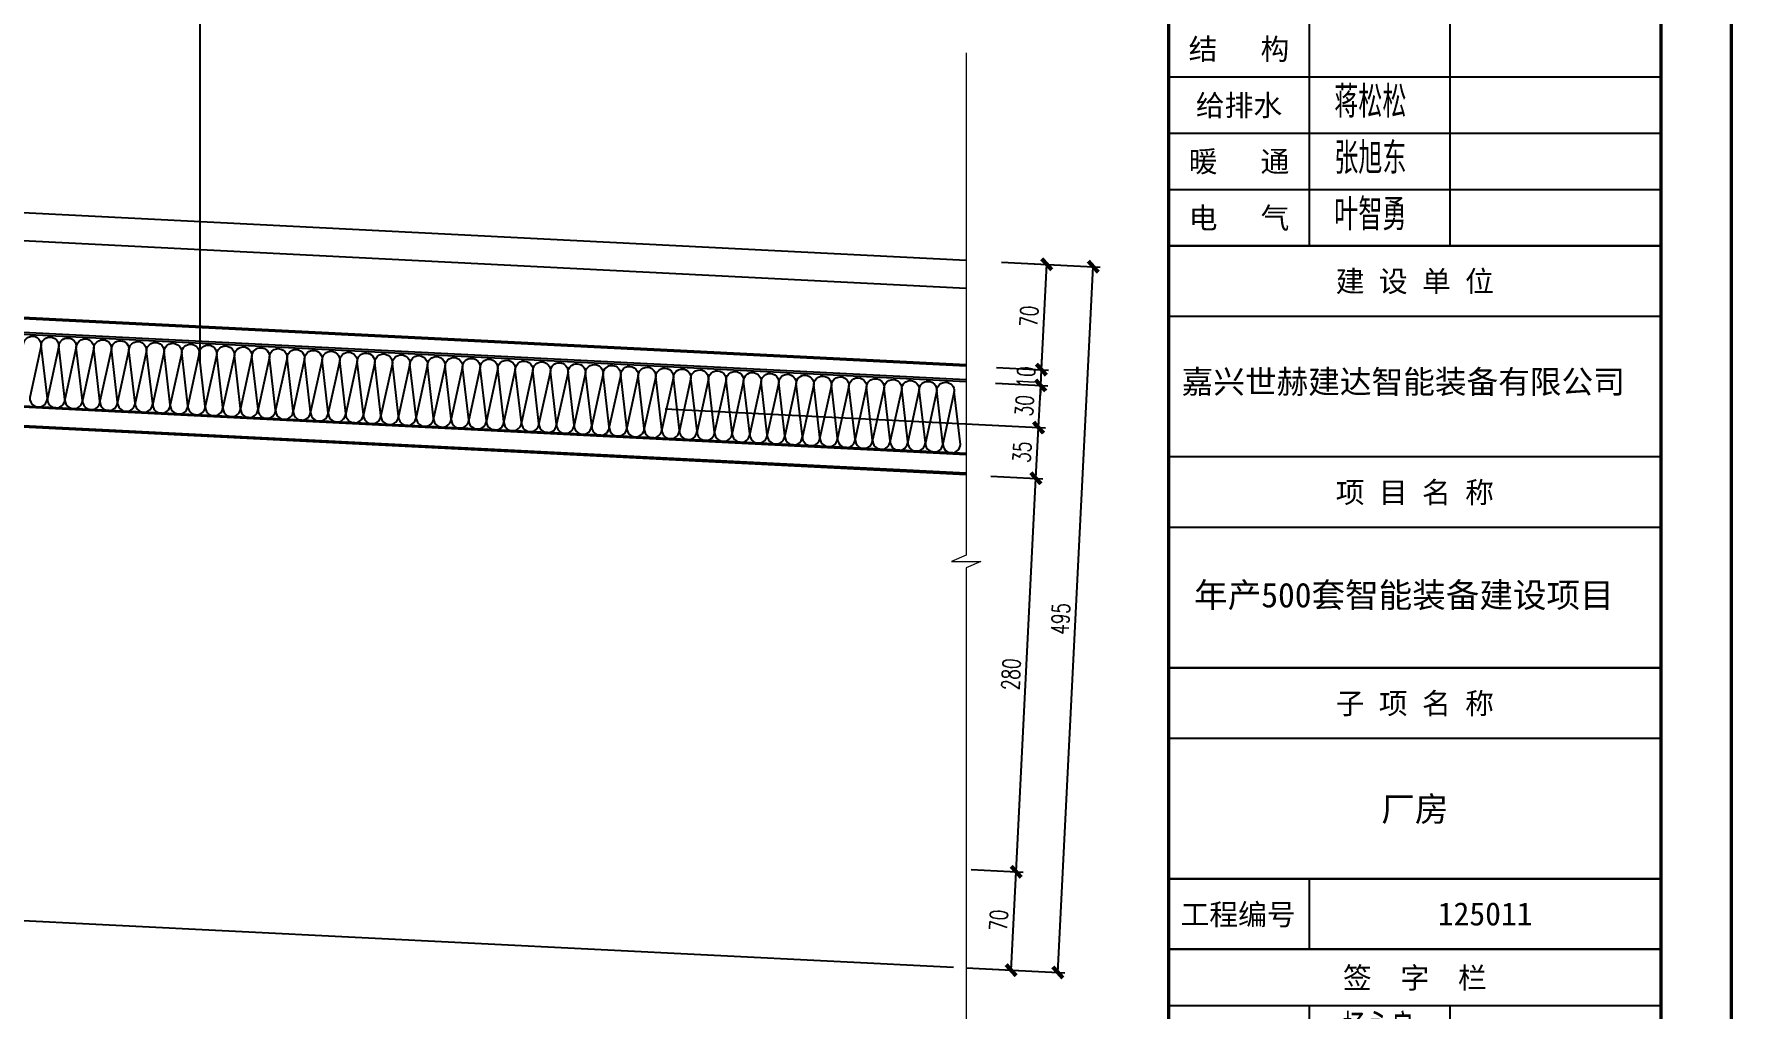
# Model space of a CAD drawing. Extents: x -599358 to 2865263, y -1062760 to 486533.
# Drawn here: x 120856 to 122064, y -727744 to -727051 of the extents above; entities that cross this region are included whole.
import ezdxf
from ezdxf.enums import TextEntityAlignment as Align

# ---------------------------------------------------------------- set-up
doc = ezdxf.new("R2010")
doc.units = 0
for name, color, linetype in [('0-cxFrame', 155, 'Continuous'), ('A-AXIS-DP', 126, 'Continuous'), ('BWM', 8, 'Continuous'), ('DIM', 173, 'Continuous'), ('qianming', 155, 'Continuous'), ('SEAMLOK75 - SHEET', 6, 'Continuous')]:
    doc.layers.add(name, color=color, linetype=linetype)
doc.layers.add('0-cxText', color=131, linetype='Continuous', lineweight=25)
doc.layers.add('文字标注引出线', color=7, linetype='Continuous', lineweight=15)
doc.styles.add('BZHZ', font='bzxw', dxfattribs={"width": 0.8, "bigfont": 'bzhz'})
doc.styles.add('cx_biaoti', font='')
doc.styles.add('cx_tuming', font='simhei.ttf')
doc.styles.add('cx_tuqian1', font='宋体.shx')
doc.styles.add('DHTEXT-1', font='romans.shx', dxfattribs={"width": 0.7, "bigfont": 'chinese.shx'})
doc.styles.add('黑体', font='simhei.ttf')
doc.styles.get('cx_biaoti').set_extended_font_data('SimSun')
doc.dimstyles.new('ZN5', dxfattribs={"dimscale": 5, "dimtxt": 2.5, "dimasz": 1.5, "dimexe": 1, "dimexo": 2, "dimgap": 0.9, "dimtad": 1, "dimdec": 0, "dimdsep": 46, "dimtxsty": 'DHTEXT-1', "dimblk": 'ARCHTICK', "dimcen": 2.5, "dimclrd": 173, "dimclre": 173, "dimclrt": 7, "dimazin": 2, "dimtfac": 1, "dimtix": 1, "dimtmove": 2, "dimatfit": 3, "dimfxl": 0, "dimarcsym": 0})

# ---------------------------------------------------------------- blocks, each defined once
blk = doc.blocks.new('_ArchTick')
at = {"color": 0, "linetype": 'ByBlock', "const_width": 0.4}
blk.add_lwpolyline([(-0.5, -0.5), (0.5, 0.5)], dxfattribs=at)
blk = doc.blocks.new('*D1820')
at = {"layer": 'Defpoints', "color": 0, "ltscale": 50, "transparency": 16777216}
for p in [(121526, -727364.9), (121568, -727367), (121511.9, -727644.5)]:
    blk.add_point(p, dxfattribs=at)
at = {"layer": 'DIM', "color": 173, "linetype": 'ByBlock', "lineweight": -2, "ltscale": 50, "transparency": 16777216}
for p, q in [((121536, -727365.4), (121573, -727367.3)), ((121554, -727646.7), (121568, -727367)), ((121521.9, -727645), (121559, -727646.9))]:
    blk.add_line(p, q, dxfattribs=at)
at = {"layer": 'DIM', "color": 173, "lineweight": -2, "ltscale": 50, "transparency": 16777216, "xscale": 7.500000000000001, "yscale": 7.500000000000001, "zscale": 7.500000000000001}
for p, rotation in [((121568, -727367), 87.11962244710072), ((121554, -727646.7), 267.1196224471007)]:
    blk.add_blockref('_ArchTick', p, dxfattribs=dict(at, rotation=rotation))
at = {"layer": 'DIM', "color": 7, "ltscale": 50, "transparency": 16777216, "insert": (121550.3, -727506.3), "char_height": 12.5, "attachment_point": 5, "rotation": 87.1196, "style": 'DHTEXT-1'}
blk.add_mtext('280', dxfattribs=at)
blk = doc.blocks.new('*D1821')
at = {"layer": 'Defpoints', "color": 0, "ltscale": 50, "transparency": 16777216}
for p in [(121294.4, -727317.1), (121569.9, -727331), (121526, -727364.9)]:
    blk.add_point(p, dxfattribs=at)
at = {"layer": 'DIM', "color": 173, "linetype": 'ByBlock', "lineweight": -2, "ltscale": 50, "transparency": 16777216}
for p, q in [((121304.4, -727317.6), (121574.8, -727331.2)), ((121568, -727367), (121569.9, -727331)), ((121536, -727365.4), (121573, -727367.3))]:
    blk.add_line(p, q, dxfattribs=at)
at = {"layer": 'DIM', "color": 173, "lineweight": -2, "ltscale": 50, "transparency": 16777216, "xscale": 7.5, "yscale": 7.5, "zscale": 7.5}
for p, rotation in [((121569.9, -727331), 87.11962244716284), ((121568, -727367), 267.1196224471628)]:
    blk.add_blockref('_ArchTick', p, dxfattribs=dict(at, rotation=rotation))
at = {"layer": 'DIM', "color": 7, "ltscale": 50, "transparency": 16777216, "insert": (121558.2, -727348.4), "char_height": 12.5, "attachment_point": 5, "rotation": 87.1196, "style": 'DHTEXT-1'}
blk.add_mtext('35', dxfattribs=at)
blk = doc.blocks.new('*D1822')
at = {"layer": 'Defpoints', "color": 0, "ltscale": 50, "transparency": 16777216}
for p in [(121529.3, -727298.9), (121571.4, -727301), (121294.4, -727317.1)]:
    blk.add_point(p, dxfattribs=at)
at = {"layer": 'DIM', "color": 173, "linetype": 'ByBlock', "lineweight": -2, "ltscale": 50, "transparency": 16777216}
for p, q in [((121539.3, -727299.4), (121576.4, -727301.2)), ((121569.9, -727331), (121571.4, -727301)), ((121304.4, -727317.6), (121574.8, -727331.2))]:
    blk.add_line(p, q, dxfattribs=at)
at = {"layer": 'DIM', "color": 173, "lineweight": -2, "ltscale": 50, "transparency": 16777216, "xscale": 7.5, "yscale": 7.5, "zscale": 7.5}
for p, rotation in [((121571.4, -727301), 87.11962244716284), ((121569.9, -727331), 267.1196224471628)]:
    blk.add_blockref('_ArchTick', p, dxfattribs=dict(at, rotation=rotation))
at = {"layer": 'DIM', "color": 7, "ltscale": 50, "transparency": 16777216, "insert": (121559.9, -727315.4), "char_height": 12.5, "attachment_point": 5, "rotation": 87.1196, "style": 'DHTEXT-1'}
blk.add_mtext('30', dxfattribs=at)
blk = doc.blocks.new('*D1823')
at = {"layer": 'Defpoints', "color": 0, "ltscale": 50, "transparency": 16777216}
for p in [(121529.9, -727287.7, 0), (121571.9, -727289.8), (121529.3, -727298.9)]:
    blk.add_point(p, dxfattribs=at)
at = {"layer": 'DIM', "color": 173, "linetype": 'ByBlock', "lineweight": -2, "ltscale": 50, "transparency": 16777216}
for p, q in [((121539.9, -727288.2), (121576.9, -727290.1)), ((121571.4, -727301), (121571.9, -727289.8)), ((121571.9, -727289.8), (121572.3, -727282.3)), ((121539.3, -727299.4), (121576.4, -727301.2)), ((121571.4, -727301), (121571, -727308.5))]:
    blk.add_line(p, q, dxfattribs=at)
at = {"layer": 'DIM', "color": 173, "lineweight": -2, "ltscale": 50, "transparency": 16777216, "xscale": 7.5, "yscale": 7.5, "zscale": 7.5}
for p, rotation in [((121571.9, -727289.8), 267.1196224471628), ((121571.4, -727301), 87.11962244716284)]:
    blk.add_blockref('_ArchTick', p, dxfattribs=dict(at, rotation=rotation))
at = {"layer": 'DIM', "color": 7, "ltscale": 50, "transparency": 16777216, "insert": (121560.9, -727294.9), "char_height": 12.5, "attachment_point": 5, "rotation": 87.1196, "style": 'DHTEXT-1'}
blk.add_mtext('10', dxfattribs=at)
blk = doc.blocks.new('*D1824')
at = {"layer": 'Defpoints', "color": 0, "ltscale": 50, "transparency": 16777216}
for p in [(121533.6, -727212.8, 0), (121575.7, -727214.9), (121529.9, -727287.7, 0)]:
    blk.add_point(p, dxfattribs=at)
at = {"layer": 'DIM', "color": 173, "linetype": 'ByBlock', "lineweight": -2, "ltscale": 50, "transparency": 16777216}
for p, q in [((121543.6, -727213.3), (121580.7, -727215.2)), ((121571.9, -727289.8), (121575.7, -727214.9)), ((121539.9, -727288.2), (121576.9, -727290.1))]:
    blk.add_line(p, q, dxfattribs=at)
at = {"layer": 'DIM', "color": 173, "lineweight": -2, "ltscale": 50, "transparency": 16777216, "xscale": 7.5, "yscale": 7.5, "zscale": 7.5}
for p, rotation in [((121575.7, -727214.9), 87.11962244716284), ((121571.9, -727289.8), 267.1196224471628)]:
    blk.add_blockref('_ArchTick', p, dxfattribs=dict(at, rotation=rotation))
at = {"layer": 'DIM', "color": 7, "ltscale": 50, "transparency": 16777216, "insert": (121563.1, -727251.8), "char_height": 12.5, "attachment_point": 5, "rotation": 87.1196, "style": 'DHTEXT-1'}
blk.add_mtext('70', dxfattribs=at)
blk = doc.blocks.new('*D1825')
at = {"layer": 'Defpoints', "color": 0, "ltscale": 50, "transparency": 16777216}
for p in [(121533.6, -727212.8, 0), (121608.8, -727216.6), (121508.4, -727714.5)]:
    blk.add_point(p, dxfattribs=at)
at = {"layer": 'DIM', "color": 173, "linetype": 'ByBlock', "lineweight": -2, "ltscale": 50, "transparency": 16777216}
for p, q in [((121543.6, -727213.3), (121613.8, -727216.9)), ((121583.6, -727718.2), (121608.8, -727216.6)), ((121518.4, -727715), (121588.6, -727718.5))]:
    blk.add_line(p, q, dxfattribs=at)
at = {"layer": 'DIM', "color": 173, "lineweight": -2, "ltscale": 50, "transparency": 16777216, "xscale": 7.5, "yscale": 7.5, "zscale": 7.5}
for p, rotation in [((121608.8, -727216.6), 87.11962244709885), ((121583.6, -727718.2), 267.1196224470988)]:
    blk.add_blockref('_ArchTick', p, dxfattribs=dict(at, rotation=rotation))
at = {"layer": 'DIM', "color": 7, "ltscale": 50, "transparency": 16777216, "insert": (121585.5, -727466.9), "char_height": 12.5, "attachment_point": 5, "rotation": 87.1196, "style": 'DHTEXT-1'}
blk.add_mtext('495', dxfattribs=at)
blk = doc.blocks.new('*D1826')
at = {"layer": 'Defpoints', "color": 0, "ltscale": 50, "transparency": 16777216}
for p in [(121511.9, -727644.5), (121554, -727646.7), (121508.4, -727714.5)]:
    blk.add_point(p, dxfattribs=at)
at = {"layer": 'DIM', "color": 173, "linetype": 'ByBlock', "lineweight": -2, "ltscale": 50, "transparency": 16777216}
for p, q in [((121521.9, -727645), (121559, -727646.9)), ((121550.4, -727716.6), (121554, -727646.7)), ((121518.4, -727715), (121555.4, -727716.8))]:
    blk.add_line(p, q, dxfattribs=at)
at = {"layer": 'DIM', "color": 173, "lineweight": -2, "ltscale": 50, "transparency": 16777216, "xscale": 7.499999999999999, "yscale": 7.499999999999999, "zscale": 7.499999999999999}
for p, rotation in [((121554, -727646.7), 87.1196224470918), ((121550.4, -727716.6), 267.1196224470918)]:
    blk.add_blockref('_ArchTick', p, dxfattribs=dict(at, rotation=rotation))
at = {"layer": 'DIM', "color": 7, "ltscale": 50, "transparency": 16777216, "insert": (121541.5, -727681.1), "char_height": 12.5, "attachment_point": 5, "rotation": 87.1196, "style": 'DHTEXT-1'}
blk.add_mtext('70', dxfattribs=at)
blk = doc.blocks.new('zjcx_lan_huiqian(Dragon)')
for p, q in [((-7000, -800), (0, -800)), ((-5000, -800), (-5000, -4800)), ((-3000, -800), (-3000, -4800)), ((-7000, -1600), (0, -1600)), ((-7000, -2400), (0, -2400)), ((-7000, -3200), (0, -3200)), ((-7000, -4000), (0, -4000))]:
    blk.add_line(p, q)
at = {"const_width": 30}
blk.add_lwpolyline([(-7000, 0), (0, 0)], dxfattribs=at)
blk.add_lwpolyline([(-7000, 0), (0, 0), (0, -4800), (-7000, -4800)], close=True, dxfattribs=at)
at = {"style": 'cx_biaoti'}
for s, p in [('会  签  栏', (-3500, -400)), ('建   筑', (-6000, -1200)), ('结   构', (-6000, -2000)), ('给排水', (-6000, -2800)), ('暖   通', (-6000, -3600)), ('电   气', (-6000, -4400))]:
    blk.add_text(s, height=300, dxfattribs=at).set_placement(p, align=Align.MIDDLE)
blk = doc.blocks.new('T-汇签(Dragon)')
at = {"layer": '0-cxFrame'}
blk.add_blockref('zjcx_lan_huiqian(Dragon)', (0, 0), dxfattribs=at)
at = {"layer": 'qianming', "style": 'BZHZ', "width": 0.8}
for s, p in [('黄岩峰', (-4132, -1132)), ('蒋松松', (-4132, -2732)), ('张旭东', (-4132, -3532)), ('叶智勇', (-4132, -4332))]:
    blk.add_text(s, height=450, dxfattribs=at).set_placement(p, align=Align.MIDDLE)
blk = doc.blocks.new('zjcx_lan_qianzi(Dragon)')
for p, q in [((-7000, 4800), (0, 4800)), ((-5000, 4800), (-5000, 0)), ((-3000, 4800), (-3000, 0)), ((-7000, 4000), (0, 4000)), ((-7000, 3200), (0, 3200)), ((-7000, 2400), (0, 2400)), ((-7000, 1600), (0, 1600)), ((-7000, 800), (0, 800))]:
    blk.add_line(p, q)
at = {"const_width": 30}
blk.add_lwpolyline([(-7000, 5600), (0, 5600)], dxfattribs=at)
blk.add_lwpolyline([(-7000, 5600), (0, 5600), (0, 0), (-7000, 0)], close=True, dxfattribs=at)
at = {"style": 'cx_biaoti'}
for s, p in [('签  字  栏', (-3500, 5200)), ('审   定', (-6000, 4400)), ('审   核', (-6000, 3600)), ('校   对', (-6000, 2800)), ('设   计', (-6000, 400))]:
    blk.add_text(s, height=300, dxfattribs=at).set_placement(p, align=Align.MIDDLE)
at = {"style": 'cx_biaoti', "width": 0.85}
for s, p in [('项目负责人', (-6000, 2000)), ('专业负责人', (-6000, 1200))]:
    blk.add_text(s, height=300, dxfattribs=at).set_placement(p, align=Align.MIDDLE)
blk = doc.blocks.new('T-签字(Dragon)')
at = {"layer": '0-cxFrame'}
blk.add_blockref('zjcx_lan_qianzi(Dragon)', (0, 0), dxfattribs=at)
at = {"layer": 'qianming', "style": 'BZHZ', "width": 0.8}
for s, p in [('杨永良', (-4014, 4478)), ('姚建中', (-4014, 3678)), ('姜旭超', (-4014, 2878)), ('宋月飞', (-4014, 2078)), ('宋月飞', (-4014, 1278)), ('叶佳超', (-4014, 478))]:
    blk.add_text(s, height=450, dxfattribs=at).set_placement(p, align=Align.MIDDLE)
blk = doc.blocks.new('zjcx_lan_xiangmu(Dragon)')
for p, q in [((-7000, 9000), (0, 9000)), ((-7000, 6000), (0, 6000)), ((-7000, 3000), (0, 3000)), ((-5000, 1000), (-5000, 0))]:
    blk.add_line(p, q)
at = {"const_width": 30}
for points in [[(-7000, 10000), (0, 10000)], [(-7000, 7000), (0, 7000)], [(-7000, 7000), (0, 7000)], [(-7000, 4000), (0, 4000)], [(-7000, 4000), (0, 4000)], [(-7000, 1000), (0, 1000)], [(-7000, 0), (0, 0)]]:
    blk.add_lwpolyline(points, dxfattribs=at)
blk.add_lwpolyline([(-7000, 10000), (0, 10000), (0, 0), (-7000, 0)], close=True)
at = {"style": 'cx_biaoti'}
for s, p in [('建 设 单 位', (-3500, 9500)), ('项 目 名 称', (-3500, 6500)), ('子 项 名 称', (-3500, 3500)), ('工程编号', (-6013, 500))]:
    blk.add_text(s, height=300, dxfattribs=at).set_placement(p, align=Align.MIDDLE)
blk = doc.blocks.new('T-项目(Dragon)')
blk.add_blockref('zjcx_lan_xiangmu(Dragon)', (0, 0))
at = {"color": 3, "style": 'cx_tuming'}
for s, height, p in [('嘉兴世赫建达智能装备有限公司', 330, (-6816, 7901)), ('年产500套智能装备建设项目 ', 350, (-6638, 4859))]:
    blk.add_text(s, height=height, dxfattribs=at).set_placement(p)
blk = doc.blocks.new('zjcx_T2(Dragon)')
at = {"layer": '0-cxFrame', "const_width": 50}
blk.add_lwpolyline([(-7000, 40000), (0, 40000), (0, 0), (-7000, 0)], close=True, dxfattribs=at)
at = {"layer": '0-cxFrame'}
for name, p in [('T-汇签(Dragon)', (0, 29800)), ('T-项目(Dragon)', (0, 15000)), ('T-签字(Dragon)', (0, 9400))]:
    blk.add_blockref(name, p, dxfattribs=at)
blk = doc.blocks.new('TK22.A2 L(Dragon)')
at = {"layer": '0-cxFrame', "color": 7, "const_width": 0.5}
blk.add_lwpolyline([(0, 0), (-594, 0), (-594, 420), (0, 420)], close=True, dxfattribs=at)
at = {"layer": '0-cxFrame', "const_width": 0.5}
for points in [[(-80, 10), (-574, 10), (-574, 410), (-80, 410)], [(-10, 10), (-80, 10), (-80, 410), (-10, 410)]]:
    blk.add_lwpolyline(points, close=True, dxfattribs=at)
at = {"layer": '0-cxFrame', "xscale": 0.01, "yscale": 0.01, "zscale": 0.01}
blk.add_blockref('zjcx_T2(Dragon)', (-10, 10), dxfattribs=at)
at = {"style": '黑体', "flags": 4}
blk.add_attdef('图幅', text='', height=3.3, dxfattribs=at).set_placement((-40, 3), align=Align.RIGHT)
at = {"layer": '0-cxText', "flags": 4}
for tag, height, style, p in [('建设单位', 3.5, 'cx_tuming', (-45, 240)), ('项目名称', 3.5, 'cx_tuming', (-45, 210)), ('子项名称', 3.5, 'cx_tuming', (-45, 180)), ('工程编号', 3.3, 'cx_tuqian1', (-35, 165)), ('图名1', 3.5, 'cx_tuming', (-45, 87)), ('图名2', 3.5, 'cx_tuming', (-45, 79)), ('图名3', 3.5, 'cx_tuming', (-45, 71)), ('出图日期', 3.3, 'cx_tuqian1', (-39, 60)), ('专业', 3.3, 'cx_tuqian1', (-55, 52)), ('图号', 3.3, 'cx_tuqian1', (-55, 44)), ('版次', 3.3, 'cx_tuqian1', (-20, 44))]:
    blk.add_attdef(tag, text='', height=height, dxfattribs=dict(at, style=style)).set_placement(p, align=Align.MIDDLE)
at = {"layer": 'Defpoints', "color": 6, "flags": 4}
for tag, height, style, p in [('tufu', 3.3, '黑体', (-12, 12)), ('dwfname', 4, 'cx_tuqian1', (-80, 3))]:
    blk.add_attdef(tag, text='', height=height, dxfattribs=dict(at, style=style)).set_placement(p, align=Align.RIGHT)

msp = doc.modelspace()

# ---------------------------------------------------------------- linework, layer by layer
at = {"color": 1, "ltscale": 50}
for p, q in [((120515.5, -727246.4, 0), (121518.4, -727296.8, 0)), ((120515.5, -727247.9, 0), (121518.4, -727298.3, 0))]:
    msp.add_line(p, q, dxfattribs=at)
at = {"color": 4, "ltscale": 50}
for p, q in [((121518.4, -727349.5, 0), (120515.5, -727299, 0)), ((121518.4, -727350.3, 0), (120515.5, -727299.8, 0)), ((121518.4, -727363.7, 0), (120515.5, -727313.3, 0)), ((121518.4, -727364.5, 0), (120515.5, -727314.1, 0))]:
    msp.add_line(p, q, dxfattribs=at)
at = {"color": 2, "ltscale": 50}
msp.add_line((121518.4, -727363.4, 0), (120515.5, -727313, 0), dxfattribs=at)
at = {"layer": 'A-AXIS-DP', "color": 8, "ltscale": 10}
msp.add_line((120515.5, -727664.5), (121509.4, -727714.5), dxfattribs=at)
at = {"layer": 'BWM'}
msp.add_lwpolyline([(120848.3, -727272, -1), (120860.8, -727272.6), (120852.7, -727309.7, 1), (120865.2, -727310.4), (120860.8, -727272.6, -1), (120873.3, -727273.2), (120865.2, -727310.4, 1), (120877.7, -727311), (120873.3, -727273.2, -1), (120885.8, -727273.9), (120877.7, -727311, 1), (120890.2, -727311.6), (120885.8, -727273.9, -1), (120898.3, -727274.5), (120890.2, -727311.6, 1), (120902.6, -727312.3), (120898.3, -727274.5, -1), (120910.8, -727275.1), (120902.6, -727312.3, 1), (120915.1, -727312.9), (120910.8, -727275.1, -1), (120923.2, -727275.8), (120915.1, -727312.9, 1), (120927.6, -727313.5), (120923.2, -727275.8, -1), (120935.7, -727276.4), (120927.6, -727313.5, 1), (120940.1, -727314.1), (120935.7, -727276.4, -1), (120948.2, -727277), (120940.1, -727314.1, 1), (120952.6, -727314.8), (120948.2, -727277, -1), (120960.7, -727277.6), (120952.6, -727314.8, 1), (120965.1, -727315.4), (120960.7, -727277.6, -1), (120973.2, -727278.3), (120965.1, -727315.4, 1), (120977.5, -727316), (120973.2, -727278.3, -1), (120985.7, -727278.9), (120977.5, -727316, 1), (120990, -727316.7), (120985.7, -727278.9, -1), (120998.2, -727279.5), (120990, -727316.7, 1), (121002.5, -727317.3), (120998.2, -727279.5, -1), (121010.6, -727280.2), (121002.5, -727317.3, 1), (121015, -727317.9), (121010.6, -727280.2, -1), (121023.1, -727280.8), (121015, -727317.9, 1), (121027.5, -727318.5), (121023.1, -727280.8, -1), (121035.6, -727281.4), (121027.5, -727318.5, 1), (121040, -727319.2), (121035.6, -727281.4, -1), (121048.1, -727282), (121040, -727319.2, 1), (121052.4, -727319.8), (121048.1, -727282, -1), (121060.6, -727282.7), (121052.4, -727319.8, 1), (121064.9, -727320.4), (121060.6, -727282.7, -1), (121073.1, -727283.3), (121064.9, -727320.4, 1), (121077.4, -727321), (121073.1, -727283.3, -1), (121085.5, -727283.9), (121077.4, -727321, 1), (121089.9, -727321.7), (121085.5, -727283.9, -1), (121098, -727284.6), (121089.9, -727321.7, 1), (121102.4, -727322.3), (121098, -727284.6, -1), (121110.5, -727285.2), (121102.4, -727322.3, 1), (121114.9, -727322.9), (121110.5, -727285.2, -1), (121123, -727285.8), (121114.9, -727322.9, 1), (121127.4, -727323.6), (121123, -727285.8, -1), (121135.5, -727286.4), (121127.4, -727323.6, 1), (121139.8, -727324.2), (121135.5, -727286.4, -1), (121148, -727287.1), (121139.8, -727324.2, 1), (121152.3, -727324.8), (121148, -727287.1, -1), (121160.4, -727287.7), (121152.3, -727324.8, 1), (121164.8, -727325.4), (121160.4, -727287.7, -1), (121172.9, -727288.3), (121164.8, -727325.4, 1), (121177.3, -727326.1), (121172.9, -727288.3, -1), (121185.4, -727289), (121177.3, -727326.1, 1), (121189.8, -727326.7), (121185.4, -727289, -1), (121197.9, -727289.6), (121189.8, -727326.7, 1), (121202.3, -727327.3), (121197.9, -727289.6, -1), (121210.4, -727290.2), (121202.3, -727327.3, 1), (121214.7, -727328), (121210.4, -727290.2, -1), (121222.9, -727290.8), (121214.7, -727328, 1), (121227.2, -727328.6), (121222.9, -727290.8, -1), (121235.4, -727291.5), (121227.2, -727328.6, 1), (121239.7, -727329.2), (121235.4, -727291.5, -1), (121247.8, -727292.1), (121239.7, -727329.2, 1), (121252.2, -727329.8), (121247.8, -727292.1, -1), (121260.3, -727292.7), (121252.2, -727329.8, 1), (121264.7, -727330.5), (121260.3, -727292.7, -1), (121272.8, -727293.4), (121264.7, -727330.5, 1), (121277.2, -727331.1), (121272.8, -727293.4, -1), (121285.3, -727294), (121277.2, -727331.1, 1), (121289.6, -727331.7), (121285.3, -727294, -1), (121297.8, -727294.6), (121289.6, -727331.7, 1), (121302.1, -727332.4), (121297.8, -727294.6, -1), (121310.3, -727295.2), (121302.1, -727332.4, 1), (121314.6, -727333), (121310.3, -727295.2, -1), (121322.7, -727295.9), (121314.6, -727333, 1), (121327.1, -727333.6), (121322.7, -727295.9, -1), (121335.2, -727296.5), (121327.1, -727333.6, 1), (121339.6, -727334.2), (121335.2, -727296.5, -1), (121347.7, -727297.1), (121339.6, -727334.2, 1), (121352.1, -727334.9), (121347.7, -727297.1, -1), (121360.2, -727297.7), (121352.1, -727334.9, 1), (121364.6, -727335.5), (121360.2, -727297.7, -1), (121372.7, -727298.4), (121364.6, -727335.5, 1), (121377, -727336.1), (121372.7, -727298.4, -1), (121385.2, -727299), (121377, -727336.1, 1), (121389.5, -727336.8), (121385.2, -727299, -1), (121397.6, -727299.6), (121389.5, -727336.8, 1), (121402, -727337.4), (121397.6, -727299.6, -1), (121410.1, -727300.3), (121402, -727337.4, 1), (121414.5, -727338), (121410.1, -727300.3, -1), (121422.6, -727300.9), (121414.5, -727338, 1), (121427, -727338.6), (121422.6, -727300.9, -1), (121435.1, -727301.5), (121427, -727338.6, 1), (121439.5, -727339.3), (121435.1, -727301.5, -1), (121447.6, -727302.1), (121439.5, -727339.3, 1), (121451.9, -727339.9), (121447.6, -727302.1, -1), (121460.1, -727302.8), (121451.9, -727339.9, 1), (121464.4, -727340.5), (121460.1, -727302.8, -1), (121472.6, -727303.4), (121464.4, -727340.5, 1), (121476.9, -727341.2), (121472.6, -727303.4, -1), (121485, -727304), (121476.9, -727341.2, 1), (121489.4, -727341.8), (121485, -727304, -1), (121497.5, -727304.7), (121489.4, -727341.8, 1), (121501.9, -727342.4), (121497.5, -727304.7, -1), (121510, -727305.3), (121501.9, -727342.4, 1), (121514.4, -727343), (121510, -727305.3)], format="xyb", dxfattribs=at)
at = {"layer": 'DIM', "ltscale": 10}
msp.add_line((120973.8, -727285.5), (120973.8, -726846.7), dxfattribs=at)
at = {"layer": 'SEAMLOK75 - SHEET'}
for p, q in [((121518.4, -727212.1), (120534, -727162.5)), ((121518.4, -727232.1), (120539.6, -727182.8)), ((120530.2, -727237.4), (121518.4, -727287.1)), ((120532.9, -727236.6), (121518.4, -727286.1))]:
    msp.add_line(p, q, dxfattribs=at)
at = {"layer": '文字标注引出线', "color": 1, "elevation": -1.9}
msp.add_lwpolyline([(121518.4, -727064.7), (121518.4, -727421.7), (121507.9, -727426.2), (121528.9, -727426.2), (121518.4, -727430.7), (121518.4, -727854.6)], dxfattribs=at)

# ---------------------------------------------------------------- block references
at = {"layer": '0-cxFrame'}
ref = msp.add_blockref('TK22.A2 L(Dragon)', (122062.4, -728501.7), dxfattribs=dict(at, xscale=5, yscale=5, zscale=5))
ref.add_attrib('子项名称', '厂房', dxfattribs={"layer": '0-cxText', "height": 17.5, "style": 'cx_tuming'}).set_placement((121837.4, -727601.7), align=Align.MIDDLE)
ref.add_attrib('工程编号', '125011', dxfattribs={"layer": '0-cxText', "height": 16.5, "style": 'cx_tuqian1'}).set_placement((121887.4, -727676.7), align=Align.MIDDLE)

# ---------------------------------------------------------------- dimensions: what is measured, and where the dimension line sits
at = {"layer": 'DIM', "ltscale": 50}
dim = msp.add_aligned_dim(p1=(121508.4, -727714.5), p2=(121533.6, -727212.8, 0), distance=-75.3, text='495', dimstyle='ZN5', dxfattribs=at)
dim.commit()
dim.dimension.update_dxf_attribs({"geometry": '*D1825', "text_midpoint": (121585.5, -727466.9)})
for base, p1, p2, text, picture, middle in [((121575.7, -727214.9), (121529.9, -727287.7, 0), (121533.6, -727212.8, 0), '70', '*D1824', (121563.1, -727251.8)), ((121571.9, -727289.8), (121529.3, -727298.9), (121529.9, -727287.7, 0), '10', '*D1823', (121560.9, -727294.9)), ((121569.9, -727331), (121526, -727364.9), (121294.4, -727317.1), '35', '*D1821', (121558.2, -727348.4))]:
    dim = msp.add_linear_dim(base=base, p1=p1, p2=p2, angle=267.1196, text=text, dimstyle='ZN5', dxfattribs=at)
    dim.commit()
    dim.dimension.update_dxf_attribs({"geometry": picture, "text_midpoint": middle})
dim = msp.add_linear_dim(base=(121571.4, -727301), p1=(121294.4, -727317.1), p2=(121529.3, -727298.9), angle=267.1196, dimstyle='ZN5', dxfattribs=at)
dim.commit()
dim.dimension.update_dxf_attribs({"geometry": '*D1822', "text_midpoint": (121559.9, -727315.4)})
for p1, p2, picture, middle in [((121511.9, -727644.5), (121526, -727364.9), '*D1820', (121550.3, -727506.3)), ((121508.4, -727714.5), (121511.9, -727644.5), '*D1826', (121541.5, -727681.1))]:
    dim = msp.add_aligned_dim(p1=p1, p2=p2, distance=-42.1, dimstyle='ZN5', dxfattribs=at)
    dim.commit()
    dim.dimension.update_dxf_attribs({"geometry": picture, "text_midpoint": middle})

doc.saveas('drawing.dxf')
